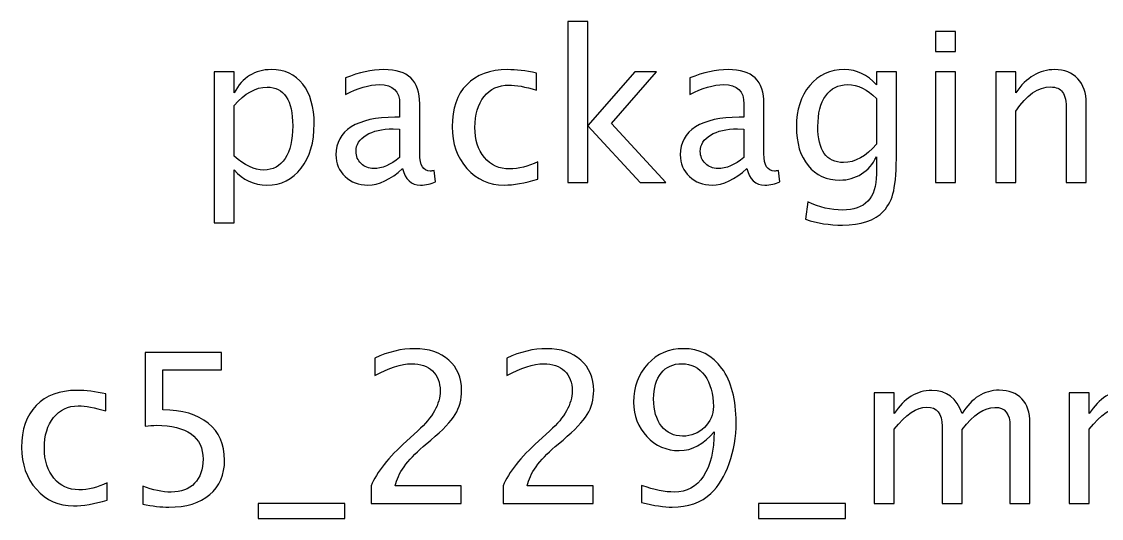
# Model space of a CAD drawing. Header units: centimetres. Extents: x -14.2 to 14.5, y -16 to 20.1.
# Drawn here: x -13.01 to -6.45, y 17.13 to 20.15 of the extents above; entities that cross this region are included whole.
import ezdxf

# ---------------------------------------------------------------- set-up
doc = ezdxf.new("R2010")
doc.units = ezdxf.units.CM
doc.header["$MEASUREMENT"] = 0
doc.layers.add('Layer 1', color=7, linetype='Continuous')

msp = doc.modelspace()

# ---------------------------------------------------------------- linework, layer by layer
at = {"layer": 'Layer 1'}
for points, knots in [([(-9.69147, 19.17044), (-9.69147, 19.17044), (-9.69147, 20.14961), (-9.69147, 20.14961), (-9.69147, 20.14961), (-9.69147, 20.14961), (-9.56955, 20.14961), (-9.56955, 20.14961), (-9.56955, 20.14961), (-9.56955, 20.14961), (-9.56955, 19.51694), (-9.56955, 19.51694), (-9.56955, 19.51694), (-9.56955, 19.51694), (-9.2838, 19.84354), (-9.2838, 19.84354), (-9.2838, 19.84354), (-9.2838, 19.84354), (-9.15214, 19.84354), (-9.15214, 19.84354), (-9.15214, 19.84354), (-9.15214, 19.84354), (-9.42519, 19.52943), (-9.42519, 19.52943), (-9.42519, 19.52943), (-9.42519, 19.52943), (-9.09499, 19.17044), (-9.09499, 19.17044), (-9.09499, 19.17044), (-9.09499, 19.17044), (-9.25205, 19.17044), (-9.25205, 19.17044), (-9.25205, 19.17044), (-9.25205, 19.17044), (-9.56955, 19.51567), (-9.56955, 19.51567), (-9.56955, 19.51567), (-9.56955, 19.51567), (-9.56955, 19.17044), (-9.56955, 19.17044), (-9.56955, 19.17044), (-9.56955, 19.17044), (-9.69147, 19.17044), (-9.69147, 19.17044)], [0, 0, 0, 0, 0.0833333, 0.0833333, 0.0833333, 0.0833333, 0.1666667, 0.1666667, 0.1666667, 0.1666667, 0.25, 0.25, 0.25, 0.25, 0.3333333, 0.3333333, 0.3333333, 0.3333333, 0.4166667, 0.4166667, 0.4166667, 0.4166667, 0.5, 0.5, 0.5, 0.5, 0.5833333, 0.5833333, 0.5833333, 0.5833333, 0.6666667, 0.6666667, 0.6666667, 0.6666667, 0.75, 0.75, 0.75, 0.75, 0.8333333, 0.8333333, 0.8333333, 0.8333333, 1, 1, 1, 1]), ([(-7.45605, 19.96673), (-7.45605, 19.96673), (-7.45605, 20.08865), (-7.45605, 20.08865), (-7.45605, 20.08865), (-7.45605, 20.08865), (-7.33413, 20.08865), (-7.33413, 20.08865), (-7.33413, 20.08865), (-7.33413, 20.08865), (-7.33413, 19.96673), (-7.33413, 19.96673), (-7.33413, 19.96673), (-7.33413, 19.96673), (-7.45605, 19.96673), (-7.45605, 19.96673)], [0, 0, 0, 0, 0.2, 0.2, 0.2, 0.2, 0.4, 0.4, 0.4, 0.4, 0.6, 0.6, 0.6, 0.6, 1, 1, 1, 1]), ([(-11.84242, 18.92533), (-11.84242, 18.92533), (-11.84242, 19.84354), (-11.84242, 19.84354), (-11.84242, 19.84354), (-11.84242, 19.84354), (-11.7205, 19.84354), (-11.7205, 19.84354), (-11.7205, 19.84354), (-11.7205, 19.84354), (-11.7205, 19.71633), (-11.7205, 19.71633), (-11.7205, 19.71633), (-11.67055, 19.81052), (-11.5954, 19.85751), (-11.49529, 19.85751), (-11.49529, 19.85751), (-11.41422, 19.85751), (-11.35051, 19.82809), (-11.30394, 19.76903), (-11.30394, 19.76903), (-11.25737, 19.70998), (-11.23409, 19.62933), (-11.23409, 19.5271), (-11.23409, 19.5271), (-11.23409, 19.41576), (-11.26055, 19.3258), (-11.31325, 19.25765), (-11.31325, 19.25765), (-11.36596, 19.18928), (-11.43538, 19.1552), (-11.52132, 19.1552), (-11.52132, 19.1552), (-11.60112, 19.1552), (-11.66758, 19.18568), (-11.7205, 19.24685), (-11.7205, 19.24685), (-11.7205, 19.24685), (-11.7205, 18.92533), (-11.7205, 18.92533), (-11.7205, 18.92533), (-11.7205, 18.92533), (-11.84242, 18.92533), (-11.84242, 18.92533)], [0, 0, 0, 0, 0.0833333, 0.0833333, 0.0833333, 0.0833333, 0.1666667, 0.1666667, 0.1666667, 0.1666667, 0.25, 0.25, 0.25, 0.25, 0.3333333, 0.3333333, 0.3333333, 0.3333333, 0.4166667, 0.4166667, 0.4166667, 0.4166667, 0.5, 0.5, 0.5, 0.5, 0.5833333, 0.5833333, 0.5833333, 0.5833333, 0.6666667, 0.6666667, 0.6666667, 0.6666667, 0.75, 0.75, 0.75, 0.75, 0.8333333, 0.8333333, 0.8333333, 0.8333333, 1, 1, 1, 1]), ([(-10.69625, 19.25617), (-10.76948, 19.18886), (-10.83997, 19.1552), (-10.9077, 19.1552), (-10.9077, 19.1552), (-10.96337, 19.1552), (-11.00973, 19.17256), (-11.04634, 19.20748), (-11.04634, 19.20748), (-11.08317, 19.24241), (-11.10159, 19.28643), (-11.10159, 19.33956), (-11.10159, 19.33956), (-11.10159, 19.41301), (-11.07069, 19.46953), (-11.00888, 19.5089), (-11.00888, 19.5089), (-10.94707, 19.54827), (-10.85838, 19.56795), (-10.74281, 19.56795), (-10.74281, 19.56795), (-10.74281, 19.56795), (-10.71424, 19.56795), (-10.71424, 19.56795), (-10.71424, 19.56795), (-10.71424, 19.56795), (-10.71424, 19.64902), (-10.71424, 19.64902), (-10.71424, 19.64902), (-10.71424, 19.72712), (-10.75488, 19.76607), (-10.83637, 19.76607), (-10.83637, 19.76607), (-10.89945, 19.76607), (-10.96845, 19.74617), (-11.04317, 19.70638), (-11.04317, 19.70638), (-11.04317, 19.70638), (-11.04317, 19.80671), (-11.04317, 19.80671), (-11.04317, 19.80671), (-10.96104, 19.84058), (-10.88357, 19.85751), (-10.81097, 19.85751), (-10.81097, 19.85751), (-10.73625, 19.85751), (-10.68101, 19.84058), (-10.64566, 19.8065), (-10.64566, 19.8065), (-10.6101, 19.77242), (-10.59232, 19.71993), (-10.59232, 19.64902), (-10.59232, 19.64902), (-10.59232, 19.64902), (-10.59232, 19.34485), (-10.59232, 19.34485), (-10.59232, 19.34485), (-10.59232, 19.27522), (-10.57094, 19.24029), (-10.52797, 19.24029), (-10.52797, 19.24029), (-10.52268, 19.24029), (-10.51485, 19.24114), (-10.50448, 19.24283), (-10.50448, 19.24283), (-10.50448, 19.24283), (-10.4958, 19.1751), (-10.4958, 19.1751), (-10.4958, 19.1751), (-10.52353, 19.16176), (-10.55401, 19.1552), (-10.58745, 19.1552), (-10.58745, 19.1552), (-10.64439, 19.1552), (-10.68058, 19.18886), (-10.69625, 19.25617)], [0, 0, 0, 0, 0.05, 0.05, 0.05, 0.05, 0.1, 0.1, 0.1, 0.1, 0.15, 0.15, 0.15, 0.15, 0.2, 0.2, 0.2, 0.2, 0.25, 0.25, 0.25, 0.25, 0.3, 0.3, 0.3, 0.3, 0.35, 0.35, 0.35, 0.35, 0.4, 0.4, 0.4, 0.4, 0.45, 0.45, 0.45, 0.45, 0.5, 0.5, 0.5, 0.5, 0.55, 0.55, 0.55, 0.55, 0.6, 0.6, 0.6, 0.6, 0.65, 0.65, 0.65, 0.65, 0.7, 0.7, 0.7, 0.7, 0.75, 0.75, 0.75, 0.75, 0.8, 0.8, 0.8, 0.8, 0.85, 0.85, 0.85, 0.85, 0.9, 0.9, 0.9, 0.9, 1, 1, 1, 1]), ([(-9.87456, 19.19076), (-9.95351, 19.16705), (-10.02167, 19.1552), (-10.07903, 19.1552), (-10.07903, 19.1552), (-10.17005, 19.1552), (-10.2454, 19.18886), (-10.3053, 19.25595), (-10.3053, 19.25595), (-10.3652, 19.32326), (-10.39526, 19.40814), (-10.39526, 19.51038), (-10.39526, 19.51038), (-10.39526, 19.6196), (-10.36563, 19.7049), (-10.30636, 19.76586), (-10.30636, 19.76586), (-10.24709, 19.82703), (-10.16433, 19.85751), (-10.05807, 19.85751), (-10.05807, 19.85751), (-10.00579, 19.85751), (-9.94695, 19.85031), (-9.88218, 19.83592), (-9.88218, 19.83592), (-9.88218, 19.83592), (-9.88218, 19.73305), (-9.88218, 19.73305), (-9.88218, 19.73305), (-9.95097, 19.75337), (-10.00706, 19.76353), (-10.05024, 19.76353), (-10.05024, 19.76353), (-10.1129, 19.76353), (-10.16306, 19.74004), (-10.20053, 19.69326), (-10.20053, 19.69326), (-10.23799, 19.64648), (-10.25683, 19.58404), (-10.25683, 19.50614), (-10.25683, 19.50614), (-10.25683, 19.43058), (-10.23736, 19.36962), (-10.19862, 19.32284), (-10.19862, 19.32284), (-10.15989, 19.27627), (-10.1093, 19.25299), (-10.04643, 19.25299), (-10.04643, 19.25299), (-9.99076, 19.25299), (-9.93361, 19.26738), (-9.87456, 19.29617), (-9.87456, 19.29617), (-9.87456, 19.29617), (-9.87456, 19.19076), (-9.87456, 19.19076)], [0, 0, 0, 0, 0.0666667, 0.0666667, 0.0666667, 0.0666667, 0.1333333, 0.1333333, 0.1333333, 0.1333333, 0.2, 0.2, 0.2, 0.2, 0.2666667, 0.2666667, 0.2666667, 0.2666667, 0.3333333, 0.3333333, 0.3333333, 0.3333333, 0.4, 0.4, 0.4, 0.4, 0.4666667, 0.4666667, 0.4666667, 0.4666667, 0.5333333, 0.5333333, 0.5333333, 0.5333333, 0.6, 0.6, 0.6, 0.6, 0.6666667, 0.6666667, 0.6666667, 0.6666667, 0.7333333, 0.7333333, 0.7333333, 0.7333333, 0.8, 0.8, 0.8, 0.8, 0.8666667, 0.8666667, 0.8666667, 0.8666667, 1, 1, 1, 1]), ([(-8.60223, 19.25617), (-8.67546, 19.18886), (-8.74595, 19.1552), (-8.81368, 19.1552), (-8.81368, 19.1552), (-8.86935, 19.1552), (-8.91571, 19.17256), (-8.95232, 19.20748), (-8.95232, 19.20748), (-8.98915, 19.24241), (-9.00757, 19.28643), (-9.00757, 19.33956), (-9.00757, 19.33956), (-9.00757, 19.41301), (-8.97667, 19.46953), (-8.91486, 19.5089), (-8.91486, 19.5089), (-8.85305, 19.54827), (-8.76436, 19.56795), (-8.64879, 19.56795), (-8.64879, 19.56795), (-8.64879, 19.56795), (-8.62022, 19.56795), (-8.62022, 19.56795), (-8.62022, 19.56795), (-8.62022, 19.56795), (-8.62022, 19.64902), (-8.62022, 19.64902), (-8.62022, 19.64902), (-8.62022, 19.72712), (-8.66086, 19.76607), (-8.74235, 19.76607), (-8.74235, 19.76607), (-8.80543, 19.76607), (-8.87443, 19.74617), (-8.94915, 19.70638), (-8.94915, 19.70638), (-8.94915, 19.70638), (-8.94915, 19.80671), (-8.94915, 19.80671), (-8.94915, 19.80671), (-8.86702, 19.84058), (-8.78955, 19.85751), (-8.71695, 19.85751), (-8.71695, 19.85751), (-8.64223, 19.85751), (-8.58699, 19.84058), (-8.55164, 19.8065), (-8.55164, 19.8065), (-8.51608, 19.77242), (-8.4983, 19.71993), (-8.4983, 19.64902), (-8.4983, 19.64902), (-8.4983, 19.64902), (-8.4983, 19.34485), (-8.4983, 19.34485), (-8.4983, 19.34485), (-8.4983, 19.27522), (-8.47692, 19.24029), (-8.43395, 19.24029), (-8.43395, 19.24029), (-8.42866, 19.24029), (-8.42083, 19.24114), (-8.41046, 19.24283), (-8.41046, 19.24283), (-8.41046, 19.24283), (-8.40178, 19.1751), (-8.40178, 19.1751), (-8.40178, 19.1751), (-8.42951, 19.16176), (-8.45999, 19.1552), (-8.49343, 19.1552), (-8.49343, 19.1552), (-8.55037, 19.1552), (-8.58656, 19.18886), (-8.60223, 19.25617)], [0, 0, 0, 0, 0.05, 0.05, 0.05, 0.05, 0.1, 0.1, 0.1, 0.1, 0.15, 0.15, 0.15, 0.15, 0.2, 0.2, 0.2, 0.2, 0.25, 0.25, 0.25, 0.25, 0.3, 0.3, 0.3, 0.3, 0.35, 0.35, 0.35, 0.35, 0.4, 0.4, 0.4, 0.4, 0.45, 0.45, 0.45, 0.45, 0.5, 0.5, 0.5, 0.5, 0.55, 0.55, 0.55, 0.55, 0.6, 0.6, 0.6, 0.6, 0.65, 0.65, 0.65, 0.65, 0.7, 0.7, 0.7, 0.7, 0.75, 0.75, 0.75, 0.75, 0.8, 0.8, 0.8, 0.8, 0.85, 0.85, 0.85, 0.85, 0.9, 0.9, 0.9, 0.9, 1, 1, 1, 1]), ([(-8.24536, 18.94692), (-8.24536, 18.94692), (-8.23097, 19.05233), (-8.23097, 19.05233), (-8.23097, 19.05233), (-8.16027, 19.01931), (-8.09021, 19.0028), (-8.02099, 19.0028), (-8.02099, 19.0028), (-7.88362, 19.0028), (-7.81483, 19.07561), (-7.81483, 19.22103), (-7.81483, 19.22103), (-7.81483, 19.22103), (-7.81483, 19.32686), (-7.81483, 19.32686), (-7.81483, 19.32686), (-7.836, 19.2822), (-7.86605, 19.2477), (-7.90521, 19.22293), (-7.90521, 19.22293), (-7.94437, 19.19817), (-7.98797, 19.18568), (-8.03602, 19.18568), (-8.03602, 19.18568), (-8.11751, 19.18568), (-8.18207, 19.21489), (-8.2297, 19.27331), (-8.2297, 19.27331), (-8.27732, 19.33173), (-8.30124, 19.41089), (-8.30124, 19.5108), (-8.30124, 19.5108), (-8.30124, 19.61304), (-8.27415, 19.69643), (-8.21996, 19.76099), (-8.21996, 19.76099), (-8.16556, 19.82534), (-8.0955, 19.85751), (-8.00935, 19.85751), (-8.00935, 19.85751), (-7.934, 19.85751), (-7.86902, 19.82703), (-7.81483, 19.76586), (-7.81483, 19.76586), (-7.81483, 19.76586), (-7.81483, 19.84354), (-7.81483, 19.84354), (-7.81483, 19.84354), (-7.81483, 19.84354), (-7.69291, 19.84354), (-7.69291, 19.84354), (-7.69291, 19.84354), (-7.69291, 19.84354), (-7.69291, 19.35417), (-7.69291, 19.35417), (-7.69291, 19.35417), (-7.69291, 19.24897), (-7.69841, 19.17108), (-7.70942, 19.12049), (-7.70942, 19.12049), (-7.72021, 19.0699), (-7.74096, 19.02841), (-7.77101, 18.99624), (-7.77101, 18.99624), (-7.82435, 18.93972), (-7.90775, 18.91136), (-8.02099, 18.91136), (-8.02099, 18.91136), (-8.09867, 18.91136), (-8.17339, 18.92321), (-8.24536, 18.94692)], [0, 0, 0, 0, 0.0526316, 0.0526316, 0.0526316, 0.0526316, 0.1052632, 0.1052632, 0.1052632, 0.1052632, 0.1578947, 0.1578947, 0.1578947, 0.1578947, 0.2105263, 0.2105263, 0.2105263, 0.2105263, 0.2631579, 0.2631579, 0.2631579, 0.2631579, 0.3157895, 0.3157895, 0.3157895, 0.3157895, 0.3684211, 0.3684211, 0.3684211, 0.3684211, 0.4210526, 0.4210526, 0.4210526, 0.4210526, 0.4736842, 0.4736842, 0.4736842, 0.4736842, 0.5263158, 0.5263158, 0.5263158, 0.5263158, 0.5789474, 0.5789474, 0.5789474, 0.5789474, 0.6315789, 0.6315789, 0.6315789, 0.6315789, 0.6842105, 0.6842105, 0.6842105, 0.6842105, 0.7368421, 0.7368421, 0.7368421, 0.7368421, 0.7894737, 0.7894737, 0.7894737, 0.7894737, 0.8421053, 0.8421053, 0.8421053, 0.8421053, 0.8947368, 0.8947368, 0.8947368, 0.8947368, 1, 1, 1, 1]), ([(-7.45605, 19.17044), (-7.45605, 19.17044), (-7.45605, 19.84354), (-7.45605, 19.84354), (-7.45605, 19.84354), (-7.45605, 19.84354), (-7.33413, 19.84354), (-7.33413, 19.84354), (-7.33413, 19.84354), (-7.33413, 19.84354), (-7.33413, 19.17044), (-7.33413, 19.17044), (-7.33413, 19.17044), (-7.33413, 19.17044), (-7.45605, 19.17044), (-7.45605, 19.17044)], [0, 0, 0, 0, 0.2, 0.2, 0.2, 0.2, 0.4, 0.4, 0.4, 0.4, 0.6, 0.6, 0.6, 0.6, 1, 1, 1, 1]), ([(-7.08902, 19.17044), (-7.08902, 19.17044), (-7.08902, 19.84354), (-7.08902, 19.84354), (-7.08902, 19.84354), (-7.08902, 19.84354), (-6.9671, 19.84354), (-6.9671, 19.84354), (-6.9671, 19.84354), (-6.9671, 19.84354), (-6.9671, 19.71633), (-6.9671, 19.71633), (-6.9671, 19.71633), (-6.90254, 19.81052), (-6.82338, 19.85751), (-6.72982, 19.85751), (-6.72982, 19.85751), (-6.67098, 19.85751), (-6.6242, 19.8391), (-6.5897, 19.80205), (-6.5897, 19.80205), (-6.5552, 19.76522), (-6.53784, 19.71548), (-6.53784, 19.65325), (-6.53784, 19.65325), (-6.53784, 19.65325), (-6.53784, 19.17044), (-6.53784, 19.17044), (-6.53784, 19.17044), (-6.53784, 19.17044), (-6.65976, 19.17044), (-6.65976, 19.17044), (-6.65976, 19.17044), (-6.65976, 19.17044), (-6.65976, 19.61346), (-6.65976, 19.61346), (-6.65976, 19.61346), (-6.65976, 19.66341), (-6.66717, 19.69897), (-6.68177, 19.72014), (-6.68177, 19.72014), (-6.69659, 19.74152), (-6.72093, 19.7521), (-6.75501, 19.7521), (-6.75501, 19.7521), (-6.82994, 19.7521), (-6.90064, 19.70321), (-6.9671, 19.60542), (-6.9671, 19.60542), (-6.9671, 19.60542), (-6.9671, 19.17044), (-6.9671, 19.17044), (-6.9671, 19.17044), (-6.9671, 19.17044), (-7.08902, 19.17044), (-7.08902, 19.17044)], [0, 0, 0, 0, 0.0666667, 0.0666667, 0.0666667, 0.0666667, 0.1333333, 0.1333333, 0.1333333, 0.1333333, 0.2, 0.2, 0.2, 0.2, 0.2666667, 0.2666667, 0.2666667, 0.2666667, 0.3333333, 0.3333333, 0.3333333, 0.3333333, 0.4, 0.4, 0.4, 0.4, 0.4666667, 0.4666667, 0.4666667, 0.4666667, 0.5333333, 0.5333333, 0.5333333, 0.5333333, 0.6, 0.6, 0.6, 0.6, 0.6666667, 0.6666667, 0.6666667, 0.6666667, 0.7333333, 0.7333333, 0.7333333, 0.7333333, 0.8, 0.8, 0.8, 0.8, 0.8666667, 0.8666667, 0.8666667, 0.8666667, 1, 1, 1, 1]), ([(-11.7205, 19.33088), (-11.65763, 19.27479), (-11.59773, 19.24664), (-11.54079, 19.24664), (-11.54079, 19.24664), (-11.4847, 19.24664), (-11.44131, 19.27014), (-11.41083, 19.31691), (-11.41083, 19.31691), (-11.38014, 19.36369), (-11.3649, 19.42952), (-11.3649, 19.51461), (-11.3649, 19.51461), (-11.3649, 19.67209), (-11.41697, 19.75083), (-11.52111, 19.75083), (-11.52111, 19.75083), (-11.58927, 19.75083), (-11.65573, 19.714), (-11.7205, 19.64013), (-11.7205, 19.64013), (-11.7205, 19.64013), (-11.7205, 19.33088), (-11.7205, 19.33088)], [0, 0, 0, 0, 0.1428571, 0.1428571, 0.1428571, 0.1428571, 0.2857143, 0.2857143, 0.2857143, 0.2857143, 0.4285714, 0.4285714, 0.4285714, 0.4285714, 0.5714286, 0.5714286, 0.5714286, 0.5714286, 0.7142857, 0.7142857, 0.7142857, 0.7142857, 1, 1, 1, 1]), ([(-7.81483, 19.40327), (-7.81483, 19.40327), (-7.81483, 19.68246), (-7.81483, 19.68246), (-7.81483, 19.68246), (-7.86859, 19.73813), (-7.92722, 19.76607), (-7.99051, 19.76607), (-7.99051, 19.76607), (-8.04682, 19.76607), (-8.09084, 19.74363), (-8.12259, 19.69855), (-8.12259, 19.69855), (-8.15455, 19.65368), (-8.17043, 19.59123), (-8.17043, 19.51165), (-8.17043, 19.51165), (-8.17043, 19.36539), (-8.11857, 19.29236), (-8.01464, 19.29236), (-8.01464, 19.29236), (-7.94395, 19.29236), (-7.87727, 19.3294), (-7.81483, 19.40327)], [0, 0, 0, 0, 0.1428571, 0.1428571, 0.1428571, 0.1428571, 0.2857143, 0.2857143, 0.2857143, 0.2857143, 0.4285714, 0.4285714, 0.4285714, 0.4285714, 0.5714286, 0.5714286, 0.5714286, 0.5714286, 0.7142857, 0.7142857, 0.7142857, 0.7142857, 1, 1, 1, 1]), ([(-10.71424, 19.32263), (-10.71424, 19.32263), (-10.71424, 19.49556), (-10.71424, 19.49556), (-10.71424, 19.49556), (-10.71424, 19.49556), (-10.7534, 19.49683), (-10.7534, 19.49683), (-10.7534, 19.49683), (-10.82113, 19.49683), (-10.87574, 19.48434), (-10.91744, 19.45937), (-10.91744, 19.45937), (-10.95893, 19.43418), (-10.97967, 19.40095), (-10.97967, 19.35946), (-10.97967, 19.35946), (-10.97967, 19.33046), (-10.9693, 19.30591), (-10.94877, 19.2858), (-10.94877, 19.2858), (-10.92802, 19.26569), (-10.90283, 19.25553), (-10.87299, 19.25553), (-10.87299, 19.25553), (-10.82219, 19.25553), (-10.76927, 19.27797), (-10.71424, 19.32263)], [0, 0, 0, 0, 0.125, 0.125, 0.125, 0.125, 0.25, 0.25, 0.25, 0.25, 0.375, 0.375, 0.375, 0.375, 0.5, 0.5, 0.5, 0.5, 0.625, 0.625, 0.625, 0.625, 0.75, 0.75, 0.75, 0.75, 1, 1, 1, 1]), ([(-8.62022, 19.32263), (-8.62022, 19.32263), (-8.62022, 19.49556), (-8.62022, 19.49556), (-8.62022, 19.49556), (-8.62022, 19.49556), (-8.65938, 19.49683), (-8.65938, 19.49683), (-8.65938, 19.49683), (-8.72711, 19.49683), (-8.78172, 19.48434), (-8.82342, 19.45937), (-8.82342, 19.45937), (-8.86491, 19.43418), (-8.88565, 19.40095), (-8.88565, 19.35946), (-8.88565, 19.35946), (-8.88565, 19.33046), (-8.87528, 19.30591), (-8.85475, 19.2858), (-8.85475, 19.2858), (-8.834, 19.26569), (-8.80881, 19.25553), (-8.77897, 19.25553), (-8.77897, 19.25553), (-8.72817, 19.25553), (-8.67525, 19.27797), (-8.62022, 19.32263)], [0, 0, 0, 0, 0.125, 0.125, 0.125, 0.125, 0.25, 0.25, 0.25, 0.25, 0.375, 0.375, 0.375, 0.375, 0.5, 0.5, 0.5, 0.5, 0.625, 0.625, 0.625, 0.625, 0.75, 0.75, 0.75, 0.75, 1, 1, 1, 1]), ([(-12.27698, 17.21506), (-12.27698, 17.21506), (-12.27698, 17.32428), (-12.27698, 17.32428), (-12.27698, 17.32428), (-12.21623, 17.29973), (-12.15866, 17.28745), (-12.10362, 17.28745), (-12.10362, 17.28745), (-12.04351, 17.28745), (-11.9961, 17.30523), (-11.9616, 17.34079), (-11.9616, 17.34079), (-11.92709, 17.37635), (-11.90995, 17.42525), (-11.90995, 17.48748), (-11.90995, 17.48748), (-11.90995, 17.55436), (-11.93429, 17.60559), (-11.98297, 17.64093), (-11.98297, 17.64093), (-12.03166, 17.67628), (-12.10214, 17.69385), (-12.19422, 17.69385), (-12.19422, 17.69385), (-12.2156, 17.69385), (-12.23824, 17.69237), (-12.26174, 17.68941), (-12.26174, 17.68941), (-12.26174, 17.68941), (-12.26174, 18.13708), (-12.26174, 18.13708), (-12.26174, 18.13708), (-12.26174, 18.13708), (-11.79692, 18.13708), (-11.79692, 18.13708), (-11.79692, 18.13708), (-11.79692, 18.13708), (-11.79692, 18.0304), (-11.79692, 18.0304), (-11.79692, 18.0304), (-11.79692, 18.0304), (-12.15506, 18.0304), (-12.15506, 18.0304), (-12.15506, 18.0304), (-12.15506, 18.0304), (-12.15506, 17.78783), (-12.15506, 17.78783), (-12.15506, 17.78783), (-12.03695, 17.78783), (-11.94487, 17.76074), (-11.87862, 17.70655), (-11.87862, 17.70655), (-11.81237, 17.65258), (-11.77914, 17.57765), (-11.77914, 17.48176), (-11.77914, 17.48176), (-11.77914, 17.39244), (-11.8092, 17.32259), (-11.86931, 17.272), (-11.86931, 17.272), (-11.92942, 17.22141), (-12.0124, 17.19601), (-12.11823, 17.19601), (-12.11823, 17.19601), (-12.16543, 17.19601), (-12.21835, 17.20236), (-12.27698, 17.21506)], [0, 0, 0, 0, 0.0555556, 0.0555556, 0.0555556, 0.0555556, 0.1111111, 0.1111111, 0.1111111, 0.1111111, 0.1666667, 0.1666667, 0.1666667, 0.1666667, 0.2222222, 0.2222222, 0.2222222, 0.2222222, 0.2777778, 0.2777778, 0.2777778, 0.2777778, 0.3333333, 0.3333333, 0.3333333, 0.3333333, 0.3888889, 0.3888889, 0.3888889, 0.3888889, 0.4444444, 0.4444444, 0.4444444, 0.4444444, 0.5, 0.5, 0.5, 0.5, 0.5555556, 0.5555556, 0.5555556, 0.5555556, 0.6111111, 0.6111111, 0.6111111, 0.6111111, 0.6666667, 0.6666667, 0.6666667, 0.6666667, 0.7222222, 0.7222222, 0.7222222, 0.7222222, 0.7777778, 0.7777778, 0.7777778, 0.7777778, 0.8333333, 0.8333333, 0.8333333, 0.8333333, 0.8888889, 0.8888889, 0.8888889, 0.8888889, 1, 1, 1, 1]), ([(-10.88845, 17.21887), (-10.88845, 17.21887), (-10.88845, 17.32555), (-10.88845, 17.32555), (-10.88845, 17.32555), (-10.85289, 17.40874), (-10.78113, 17.49954), (-10.67297, 17.59754), (-10.67297, 17.59754), (-10.67297, 17.59754), (-10.60312, 17.6602), (-10.60312, 17.6602), (-10.60312, 17.6602), (-10.51316, 17.7419), (-10.46808, 17.82276), (-10.46808, 17.90319), (-10.46808, 17.90319), (-10.46808, 17.95462), (-10.48353, 17.99484), (-10.51422, 18.02426), (-10.51422, 18.02426), (-10.54491, 18.05368), (-10.58746, 18.0685), (-10.64143, 18.0685), (-10.64143, 18.0685), (-10.70451, 18.0685), (-10.77923, 18.04437), (-10.86559, 17.99611), (-10.86559, 17.99611), (-10.86559, 17.99611), (-10.86559, 18.10279), (-10.86559, 18.10279), (-10.86559, 18.10279), (-10.7841, 18.14089), (-10.70303, 18.15994), (-10.62217, 18.15994), (-10.62217, 18.15994), (-10.53624, 18.15994), (-10.46723, 18.13687), (-10.41516, 18.09051), (-10.41516, 18.09051), (-10.3633, 18.04416), (-10.33727, 17.98278), (-10.33727, 17.90615), (-10.33727, 17.90615), (-10.33727, 17.85112), (-10.35039, 17.80222), (-10.37664, 17.75968), (-10.37664, 17.75968), (-10.4031, 17.71692), (-10.45199, 17.66528), (-10.52375, 17.60432), (-10.52375, 17.60432), (-10.52375, 17.60432), (-10.57095, 17.5641), (-10.57095, 17.5641), (-10.57095, 17.5641), (-10.66916, 17.48091), (-10.72589, 17.40133), (-10.74113, 17.32555), (-10.74113, 17.32555), (-10.74113, 17.32555), (-10.34108, 17.32555), (-10.34108, 17.32555), (-10.34108, 17.32555), (-10.34108, 17.32555), (-10.34108, 17.21887), (-10.34108, 17.21887), (-10.34108, 17.21887), (-10.34108, 17.21887), (-10.88845, 17.21887), (-10.88845, 17.21887)], [0, 0, 0, 0, 0.0526316, 0.0526316, 0.0526316, 0.0526316, 0.1052632, 0.1052632, 0.1052632, 0.1052632, 0.1578947, 0.1578947, 0.1578947, 0.1578947, 0.2105263, 0.2105263, 0.2105263, 0.2105263, 0.2631579, 0.2631579, 0.2631579, 0.2631579, 0.3157895, 0.3157895, 0.3157895, 0.3157895, 0.3684211, 0.3684211, 0.3684211, 0.3684211, 0.4210526, 0.4210526, 0.4210526, 0.4210526, 0.4736842, 0.4736842, 0.4736842, 0.4736842, 0.5263158, 0.5263158, 0.5263158, 0.5263158, 0.5789474, 0.5789474, 0.5789474, 0.5789474, 0.6315789, 0.6315789, 0.6315789, 0.6315789, 0.6842105, 0.6842105, 0.6842105, 0.6842105, 0.7368421, 0.7368421, 0.7368421, 0.7368421, 0.7894737, 0.7894737, 0.7894737, 0.7894737, 0.8421053, 0.8421053, 0.8421053, 0.8421053, 0.8947368, 0.8947368, 0.8947368, 0.8947368, 1, 1, 1, 1]), ([(-10.08539, 17.21887), (-10.08539, 17.21887), (-10.08539, 17.32555), (-10.08539, 17.32555), (-10.08539, 17.32555), (-10.04983, 17.40874), (-9.97807, 17.49954), (-9.86991, 17.59754), (-9.86991, 17.59754), (-9.86991, 17.59754), (-9.80006, 17.6602), (-9.80006, 17.6602), (-9.80006, 17.6602), (-9.7101, 17.7419), (-9.66502, 17.82276), (-9.66502, 17.90319), (-9.66502, 17.90319), (-9.66502, 17.95462), (-9.68047, 17.99484), (-9.71116, 18.02426), (-9.71116, 18.02426), (-9.74185, 18.05368), (-9.7844, 18.0685), (-9.83837, 18.0685), (-9.83837, 18.0685), (-9.90145, 18.0685), (-9.97617, 18.04437), (-10.06253, 17.99611), (-10.06253, 17.99611), (-10.06253, 17.99611), (-10.06253, 18.10279), (-10.06253, 18.10279), (-10.06253, 18.10279), (-9.98104, 18.14089), (-9.89997, 18.15994), (-9.81911, 18.15994), (-9.81911, 18.15994), (-9.73318, 18.15994), (-9.66417, 18.13687), (-9.6121, 18.09051), (-9.6121, 18.09051), (-9.56024, 18.04416), (-9.53421, 17.98278), (-9.53421, 17.90615), (-9.53421, 17.90615), (-9.53421, 17.85112), (-9.54733, 17.80222), (-9.57358, 17.75968), (-9.57358, 17.75968), (-9.60004, 17.71692), (-9.64893, 17.66528), (-9.72069, 17.60432), (-9.72069, 17.60432), (-9.72069, 17.60432), (-9.76789, 17.5641), (-9.76789, 17.5641), (-9.76789, 17.5641), (-9.8661, 17.48091), (-9.92283, 17.40133), (-9.93807, 17.32555), (-9.93807, 17.32555), (-9.93807, 17.32555), (-9.53802, 17.32555), (-9.53802, 17.32555), (-9.53802, 17.32555), (-9.53802, 17.32555), (-9.53802, 17.21887), (-9.53802, 17.21887), (-9.53802, 17.21887), (-9.53802, 17.21887), (-10.08539, 17.21887), (-10.08539, 17.21887)], [0, 0, 0, 0, 0.0526316, 0.0526316, 0.0526316, 0.0526316, 0.1052632, 0.1052632, 0.1052632, 0.1052632, 0.1578947, 0.1578947, 0.1578947, 0.1578947, 0.2105263, 0.2105263, 0.2105263, 0.2105263, 0.2631579, 0.2631579, 0.2631579, 0.2631579, 0.3157895, 0.3157895, 0.3157895, 0.3157895, 0.3684211, 0.3684211, 0.3684211, 0.3684211, 0.4210526, 0.4210526, 0.4210526, 0.4210526, 0.4736842, 0.4736842, 0.4736842, 0.4736842, 0.5263158, 0.5263158, 0.5263158, 0.5263158, 0.5789474, 0.5789474, 0.5789474, 0.5789474, 0.6315789, 0.6315789, 0.6315789, 0.6315789, 0.6842105, 0.6842105, 0.6842105, 0.6842105, 0.7368421, 0.7368421, 0.7368421, 0.7368421, 0.7894737, 0.7894737, 0.7894737, 0.7894737, 0.8421053, 0.8421053, 0.8421053, 0.8421053, 0.8947368, 0.8947368, 0.8947368, 0.8947368, 1, 1, 1, 1]), ([(-9.24296, 17.22395), (-9.24296, 17.22395), (-9.24296, 17.32809), (-9.24296, 17.32809), (-9.24296, 17.32809), (-9.16528, 17.301), (-9.09924, 17.28745), (-9.04463, 17.28745), (-9.04463, 17.28745), (-8.96864, 17.28745), (-8.90916, 17.31984), (-8.8664, 17.38461), (-8.8664, 17.38461), (-8.82365, 17.44938), (-8.80227, 17.53955), (-8.80227, 17.6549), (-8.80227, 17.6549), (-8.86429, 17.57849), (-8.93477, 17.54018), (-9.01394, 17.54018), (-9.01394, 17.54018), (-9.09119, 17.54018), (-9.15681, 17.56854), (-9.21057, 17.62548), (-9.21057, 17.62548), (-9.26434, 17.68242), (-9.29122, 17.75164), (-9.29122, 17.83355), (-9.29122, 17.83355), (-9.29122, 17.92753), (-9.26264, 18.00542), (-9.20528, 18.06723), (-9.20528, 18.06723), (-9.14813, 18.12904), (-9.07617, 18.15994), (-8.98938, 18.15994), (-8.98938, 18.15994), (-8.88969, 18.15994), (-8.81116, 18.11994), (-8.7538, 18.03993), (-8.7538, 18.03993), (-8.69644, 17.95992), (-8.66765, 17.85048), (-8.66765, 17.71142), (-8.66765, 17.71142), (-8.66765, 17.62294), (-8.68141, 17.53976), (-8.70914, 17.46186), (-8.70914, 17.46186), (-8.73686, 17.38376), (-8.77391, 17.32322), (-8.82068, 17.27983), (-8.82068, 17.27983), (-8.88037, 17.22395), (-8.95911, 17.19601), (-9.05648, 17.19601), (-9.05648, 17.19601), (-9.10453, 17.19601), (-9.16655, 17.20532), (-9.24296, 17.22395)], [0, 0, 0, 0, 0.0625, 0.0625, 0.0625, 0.0625, 0.125, 0.125, 0.125, 0.125, 0.1875, 0.1875, 0.1875, 0.1875, 0.25, 0.25, 0.25, 0.25, 0.3125, 0.3125, 0.3125, 0.3125, 0.375, 0.375, 0.375, 0.375, 0.4375, 0.4375, 0.4375, 0.4375, 0.5, 0.5, 0.5, 0.5, 0.5625, 0.5625, 0.5625, 0.5625, 0.625, 0.625, 0.625, 0.625, 0.6875, 0.6875, 0.6875, 0.6875, 0.75, 0.75, 0.75, 0.75, 0.8125, 0.8125, 0.8125, 0.8125, 0.875, 0.875, 0.875, 0.875, 1, 1, 1, 1]), ([(-9.1693, 17.85429), (-9.1693, 17.78444), (-9.15342, 17.7292), (-9.12167, 17.68856), (-9.12167, 17.68856), (-9.08992, 17.64813), (-9.04717, 17.62781), (-8.99319, 17.62781), (-8.99319, 17.62781), (-8.94133, 17.62781), (-8.8971, 17.64538), (-8.86069, 17.68052), (-8.86069, 17.68052), (-8.82428, 17.71565), (-8.80608, 17.7582), (-8.80608, 17.80773), (-8.80608, 17.80773), (-8.80608, 17.88604), (-8.82365, 17.94912), (-8.859, 17.99675), (-8.859, 17.99675), (-8.89413, 18.04458), (-8.94028, 18.0685), (-8.99764, 18.0685), (-8.99764, 18.0685), (-9.05119, 18.0685), (-9.0931, 18.04945), (-9.12358, 18.01135), (-9.12358, 18.01135), (-9.15406, 17.97325), (-9.1693, 17.92097), (-9.1693, 17.85429)], [0, 0, 0, 0, 0.1111111, 0.1111111, 0.1111111, 0.1111111, 0.2222222, 0.2222222, 0.2222222, 0.2222222, 0.3333333, 0.3333333, 0.3333333, 0.3333333, 0.4444444, 0.4444444, 0.4444444, 0.4444444, 0.5555556, 0.5555556, 0.5555556, 0.5555556, 0.6666667, 0.6666667, 0.6666667, 0.6666667, 0.7777778, 0.7777778, 0.7777778, 0.7777778, 1, 1, 1, 1]), ([(-12.49309, 17.23919), (-12.57204, 17.21548), (-12.6402, 17.20363), (-12.69756, 17.20363), (-12.69756, 17.20363), (-12.78858, 17.20363), (-12.86393, 17.23729), (-12.92383, 17.30438), (-12.92383, 17.30438), (-12.98373, 17.37169), (-13.01379, 17.45657), (-13.01379, 17.55881), (-13.01379, 17.55881), (-13.01379, 17.66803), (-12.98416, 17.75333), (-12.92489, 17.81429), (-12.92489, 17.81429), (-12.86562, 17.87546), (-12.78286, 17.90594), (-12.6766, 17.90594), (-12.6766, 17.90594), (-12.62432, 17.90594), (-12.56548, 17.89874), (-12.50071, 17.88435), (-12.50071, 17.88435), (-12.50071, 17.88435), (-12.50071, 17.78148), (-12.50071, 17.78148), (-12.50071, 17.78148), (-12.5695, 17.8018), (-12.62559, 17.81196), (-12.66877, 17.81196), (-12.66877, 17.81196), (-12.73143, 17.81196), (-12.78159, 17.78847), (-12.81906, 17.74169), (-12.81906, 17.74169), (-12.85652, 17.69491), (-12.87536, 17.63247), (-12.87536, 17.55457), (-12.87536, 17.55457), (-12.87536, 17.47901), (-12.85589, 17.41805), (-12.81715, 17.37127), (-12.81715, 17.37127), (-12.77842, 17.3247), (-12.72783, 17.30142), (-12.66496, 17.30142), (-12.66496, 17.30142), (-12.60929, 17.30142), (-12.55214, 17.31581), (-12.49309, 17.3446), (-12.49309, 17.3446), (-12.49309, 17.3446), (-12.49309, 17.23919), (-12.49309, 17.23919)], [0, 0, 0, 0, 0.0666667, 0.0666667, 0.0666667, 0.0666667, 0.1333333, 0.1333333, 0.1333333, 0.1333333, 0.2, 0.2, 0.2, 0.2, 0.2666667, 0.2666667, 0.2666667, 0.2666667, 0.3333333, 0.3333333, 0.3333333, 0.3333333, 0.4, 0.4, 0.4, 0.4, 0.4666667, 0.4666667, 0.4666667, 0.4666667, 0.5333333, 0.5333333, 0.5333333, 0.5333333, 0.6, 0.6, 0.6, 0.6, 0.6666667, 0.6666667, 0.6666667, 0.6666667, 0.7333333, 0.7333333, 0.7333333, 0.7333333, 0.8, 0.8, 0.8, 0.8, 0.8666667, 0.8666667, 0.8666667, 0.8666667, 1, 1, 1, 1]), ([(-7.82776, 17.21887), (-7.82776, 17.21887), (-7.82776, 17.89197), (-7.82776, 17.89197), (-7.82776, 17.89197), (-7.82776, 17.89197), (-7.70584, 17.89197), (-7.70584, 17.89197), (-7.70584, 17.89197), (-7.70584, 17.89197), (-7.70584, 17.76476), (-7.70584, 17.76476), (-7.70584, 17.76476), (-7.64636, 17.85895), (-7.57016, 17.90594), (-7.47682, 17.90594), (-7.47682, 17.90594), (-7.38686, 17.90594), (-7.32569, 17.85895), (-7.29309, 17.76476), (-7.29309, 17.76476), (-7.2353, 17.8598), (-7.15995, 17.90721), (-7.06745, 17.90721), (-7.06745, 17.90721), (-7.0084, 17.90721), (-6.96247, 17.88985), (-6.92966, 17.85493), (-6.92966, 17.85493), (-6.89685, 17.82), (-6.88034, 17.77111), (-6.88034, 17.70824), (-6.88034, 17.70824), (-6.88034, 17.70824), (-6.88034, 17.21887), (-6.88034, 17.21887), (-6.88034, 17.21887), (-6.88034, 17.21887), (-7.00226, 17.21887), (-7.00226, 17.21887), (-7.00226, 17.21887), (-7.00226, 17.21887), (-7.00226, 17.68814), (-7.00226, 17.68814), (-7.00226, 17.68814), (-7.00226, 17.76476), (-7.03274, 17.80307), (-7.0937, 17.80307), (-7.0937, 17.80307), (-7.15699, 17.80307), (-7.22345, 17.75841), (-7.29309, 17.66887), (-7.29309, 17.66887), (-7.29309, 17.66887), (-7.29309, 17.21887), (-7.29309, 17.21887), (-7.29309, 17.21887), (-7.29309, 17.21887), (-7.41501, 17.21887), (-7.41501, 17.21887), (-7.41501, 17.21887), (-7.41501, 17.21887), (-7.41501, 17.68856), (-7.41501, 17.68856), (-7.41501, 17.68856), (-7.41501, 17.76582), (-7.44591, 17.80434), (-7.50793, 17.80434), (-7.50793, 17.80434), (-7.56953, 17.80434), (-7.63557, 17.75947), (-7.70584, 17.66951), (-7.70584, 17.66951), (-7.70584, 17.66951), (-7.70584, 17.21887), (-7.70584, 17.21887), (-7.70584, 17.21887), (-7.70584, 17.21887), (-7.82776, 17.21887), (-7.82776, 17.21887)], [0, 0, 0, 0, 0.047619, 0.047619, 0.047619, 0.047619, 0.0952381, 0.0952381, 0.0952381, 0.0952381, 0.1428571, 0.1428571, 0.1428571, 0.1428571, 0.1904762, 0.1904762, 0.1904762, 0.1904762, 0.2380952, 0.2380952, 0.2380952, 0.2380952, 0.2857143, 0.2857143, 0.2857143, 0.2857143, 0.3333333, 0.3333333, 0.3333333, 0.3333333, 0.3809524, 0.3809524, 0.3809524, 0.3809524, 0.4285714, 0.4285714, 0.4285714, 0.4285714, 0.4761905, 0.4761905, 0.4761905, 0.4761905, 0.5238095, 0.5238095, 0.5238095, 0.5238095, 0.5714286, 0.5714286, 0.5714286, 0.5714286, 0.6190476, 0.6190476, 0.6190476, 0.6190476, 0.6666667, 0.6666667, 0.6666667, 0.6666667, 0.7142857, 0.7142857, 0.7142857, 0.7142857, 0.7619048, 0.7619048, 0.7619048, 0.7619048, 0.8095238, 0.8095238, 0.8095238, 0.8095238, 0.8571429, 0.8571429, 0.8571429, 0.8571429, 0.9047619, 0.9047619, 0.9047619, 0.9047619, 1, 1, 1, 1]), ([(-6.642, 17.21887), (-6.642, 17.21887), (-6.642, 17.89197), (-6.642, 17.89197), (-6.642, 17.89197), (-6.642, 17.89197), (-6.52008, 17.89197), (-6.52008, 17.89197), (-6.52008, 17.89197), (-6.52008, 17.89197), (-6.52008, 17.76476), (-6.52008, 17.76476), (-6.52008, 17.76476), (-6.4606, 17.85895), (-6.3844, 17.90594), (-6.29106, 17.90594), (-6.29106, 17.90594), (-6.2011, 17.90594), (-6.13993, 17.85895), (-6.10733, 17.76476), (-6.10733, 17.76476), (-6.04954, 17.8598), (-5.97419, 17.90721), (-5.88169, 17.90721), (-5.88169, 17.90721), (-5.82264, 17.90721), (-5.77671, 17.88985), (-5.7439, 17.85493), (-5.7439, 17.85493), (-5.71109, 17.82), (-5.69458, 17.77111), (-5.69458, 17.70824), (-5.69458, 17.70824), (-5.69458, 17.70824), (-5.69458, 17.21887), (-5.69458, 17.21887), (-5.69458, 17.21887), (-5.69458, 17.21887), (-5.8165, 17.21887), (-5.8165, 17.21887), (-5.8165, 17.21887), (-5.8165, 17.21887), (-5.8165, 17.68814), (-5.8165, 17.68814), (-5.8165, 17.68814), (-5.8165, 17.76476), (-5.84698, 17.80307), (-5.90794, 17.80307), (-5.90794, 17.80307), (-5.97123, 17.80307), (-6.03769, 17.75841), (-6.10733, 17.66887), (-6.10733, 17.66887), (-6.10733, 17.66887), (-6.10733, 17.21887), (-6.10733, 17.21887), (-6.10733, 17.21887), (-6.10733, 17.21887), (-6.22925, 17.21887), (-6.22925, 17.21887), (-6.22925, 17.21887), (-6.22925, 17.21887), (-6.22925, 17.68856), (-6.22925, 17.68856), (-6.22925, 17.68856), (-6.22925, 17.76582), (-6.26015, 17.80434), (-6.32217, 17.80434), (-6.32217, 17.80434), (-6.38377, 17.80434), (-6.44981, 17.75947), (-6.52008, 17.66951), (-6.52008, 17.66951), (-6.52008, 17.66951), (-6.52008, 17.21887), (-6.52008, 17.21887), (-6.52008, 17.21887), (-6.52008, 17.21887), (-6.642, 17.21887), (-6.642, 17.21887)], [0, 0, 0, 0, 0.047619, 0.047619, 0.047619, 0.047619, 0.0952381, 0.0952381, 0.0952381, 0.0952381, 0.1428571, 0.1428571, 0.1428571, 0.1428571, 0.1904762, 0.1904762, 0.1904762, 0.1904762, 0.2380952, 0.2380952, 0.2380952, 0.2380952, 0.2857143, 0.2857143, 0.2857143, 0.2857143, 0.3333333, 0.3333333, 0.3333333, 0.3333333, 0.3809524, 0.3809524, 0.3809524, 0.3809524, 0.4285714, 0.4285714, 0.4285714, 0.4285714, 0.4761905, 0.4761905, 0.4761905, 0.4761905, 0.5238095, 0.5238095, 0.5238095, 0.5238095, 0.5714286, 0.5714286, 0.5714286, 0.5714286, 0.6190476, 0.6190476, 0.6190476, 0.6190476, 0.6666667, 0.6666667, 0.6666667, 0.6666667, 0.7142857, 0.7142857, 0.7142857, 0.7142857, 0.7619048, 0.7619048, 0.7619048, 0.7619048, 0.8095238, 0.8095238, 0.8095238, 0.8095238, 0.8571429, 0.8571429, 0.8571429, 0.8571429, 0.9047619, 0.9047619, 0.9047619, 0.9047619, 1, 1, 1, 1]), ([(-11.57552, 17.12743), (-11.57552, 17.12743), (-11.57552, 17.21887), (-11.57552, 17.21887), (-11.57552, 17.21887), (-11.57552, 17.21887), (-11.0472, 17.21887), (-11.0472, 17.21887), (-11.0472, 17.21887), (-11.0472, 17.21887), (-11.0472, 17.12743), (-11.0472, 17.12743), (-11.0472, 17.12743), (-11.0472, 17.12743), (-11.57552, 17.12743), (-11.57552, 17.12743)], [0, 0, 0, 0, 0.2, 0.2, 0.2, 0.2, 0.4, 0.4, 0.4, 0.4, 0.6, 0.6, 0.6, 0.6, 1, 1, 1, 1]), ([(-8.53134, 17.12743), (-8.53134, 17.12743), (-8.53134, 17.21887), (-8.53134, 17.21887), (-8.53134, 17.21887), (-8.53134, 17.21887), (-8.00302, 17.21887), (-8.00302, 17.21887), (-8.00302, 17.21887), (-8.00302, 17.21887), (-8.00302, 17.12743), (-8.00302, 17.12743), (-8.00302, 17.12743), (-8.00302, 17.12743), (-8.53134, 17.12743), (-8.53134, 17.12743)], [0, 0, 0, 0, 0.2, 0.2, 0.2, 0.2, 0.4, 0.4, 0.4, 0.4, 0.6, 0.6, 0.6, 0.6, 1, 1, 1, 1])]:
    msp.add_open_spline(points, degree=3, knots=knots, dxfattribs=at)

doc.saveas('drawing.dxf')
